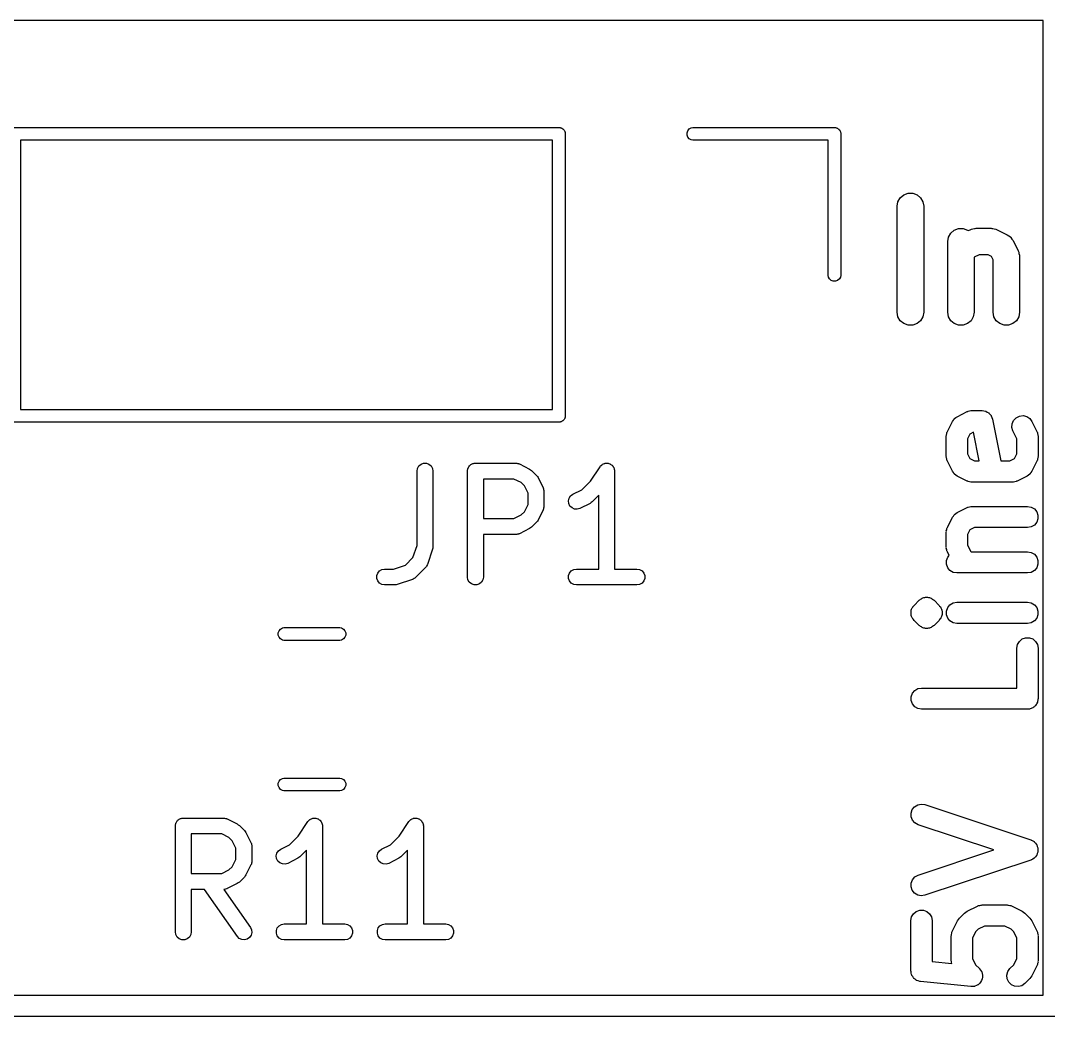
# Model space of a CAD drawing. Extents: x 100.8 to 195, y -113.5 to -35.1.
# Drawn here: x 119.45 to 129.15, y -72.7 to -63.3 of the extents above; entities that cross this region are included whole.
import ezdxf

# ---------------------------------------------------------------- set-up
doc = ezdxf.new("R2010")
doc.units = 0
doc.header["$MEASUREMENT"] = 0
doc.layers.add('BLACK', color=7, linetype='CONTINUOUS')

msp = doc.modelspace()

# ---------------------------------------------------------------- linework, layer by layer
at = {"layer": 'BLACK', "linetype": 'CONTINUOUS'}
for p, q in [((129.1, -63.3), (114.8, -63.3)), ((129.1, -72.5), (129.1, -63.3)), ((119.385, -64.31), (124.535, -64.31)), ((124.535, -64.31), (124.541, -64.31)), ((124.535, -64.31), (124.535, -64.31)), ((124.541, -64.31), (124.546, -64.3118)), ((125.779, -64.3127), (125.795, -64.31)), ((125.795, -64.31), (127.135, -64.31)), ((127.135, -64.31), (127.141, -64.31)), ((127.135, -64.31), (127.135, -64.31)), ((127.141, -64.31), (127.146, -64.3118)), ((124.546, -64.3118), (124.551, -64.3127)), ((124.551, -64.3127), (124.555, -64.3154)), ((124.555, -64.3154), (124.56, -64.3172)), ((124.56, -64.3172), (124.565, -64.3207)), ((124.565, -64.3207), (124.569, -64.3233)), ((124.569, -64.3233), (124.573, -64.3274)), ((124.573, -64.3274), (124.577, -64.3308)), ((124.577, -64.3308), (124.579, -64.3355)), ((124.579, -64.3355), (124.583, -64.3395)), ((124.583, -64.3395), (124.585, -64.3445)), ((124.585, -64.3445), (124.587, -64.3492)), ((124.587, -64.3492), (124.588, -64.3544)), ((124.588, -64.3544), (124.59, -64.3594)), ((124.59, -64.3594), (124.59, -64.3647)), ((124.59, -64.3647), (124.59, -64.3648)), ((124.59, -64.3648), (124.59, -67.0352)), ((125.74, -64.3594), (125.747, -64.3395)), ((125.74, -64.3806), (125.74, -64.3594)), ((125.747, -64.4005), (125.74, -64.3806)), ((125.747, -64.3395), (125.761, -64.3233)), ((125.761, -64.4167), (125.747, -64.4005)), ((125.761, -64.3233), (125.779, -64.3127)), ((127.146, -64.3118), (127.151, -64.3127)), ((127.151, -64.3127), (127.155, -64.3154)), ((127.155, -64.3154), (127.16, -64.3172)), ((127.16, -64.3172), (127.165, -64.3207)), ((127.165, -64.3207), (127.169, -64.3233)), ((127.169, -64.3233), (127.173, -64.3274)), ((127.173, -64.3274), (127.177, -64.3308)), ((127.177, -64.3308), (127.179, -64.3355)), ((127.179, -64.3355), (127.183, -64.3395)), ((127.183, -64.3395), (127.185, -64.3445)), ((127.185, -64.3445), (127.187, -64.3492)), ((127.187, -64.3492), (127.188, -64.3544)), ((127.188, -64.3544), (127.19, -64.3594)), ((127.19, -64.3594), (127.19, -64.3647)), ((127.19, -64.3647), (127.19, -64.3648)), ((127.19, -64.3648), (127.19, -65.7052)), ((119.45, -64.43), (119.45, -66.97)), ((124.47, -64.43), (119.45, -64.43)), ((124.47, -66.97), (124.47, -64.43)), ((125.779, -64.4273), (125.761, -64.4167)), ((125.795, -64.43), (125.779, -64.4273)), ((127.07, -64.43), (125.795, -64.43)), ((127.07, -65.7052), (127.07, -64.43)), ((127.73, -65.0096), (127.752, -64.972)), ((127.752, -64.972), (127.785, -64.9441)), ((127.785, -64.9441), (127.826, -64.9293)), ((127.826, -64.9293), (127.869, -64.9293)), ((127.869, -64.9293), (127.91, -64.9441)), ((127.91, -64.9441), (127.943, -64.972)), ((127.943, -64.972), (127.965, -65.0096)), ((127.723, -65.0524), (127.73, -65.0096)), ((127.723, -66.0524), (127.723, -65.0524)), ((127.965, -65.0096), (127.973, -65.0524)), ((127.973, -65.0524), (127.973, -66.0524)), ((128.228, -65.3054), (128.261, -65.2775)), ((128.261, -65.2775), (128.302, -65.2626)), ((128.302, -65.2626), (128.346, -65.2626)), ((128.346, -65.2626), (128.386, -65.2775)), ((128.386, -65.2775), (128.393, -65.2829)), ((128.393, -65.2829), (128.411, -65.2739)), ((128.411, -65.2739), (128.418, -65.2719)), ((128.418, -65.2719), (128.424, -65.2683)), ((128.424, -65.2683), (128.438, -65.2657)), ((128.438, -65.2657), (128.452, -65.2615)), ((128.452, -65.2615), (128.46, -65.262)), ((128.46, -65.262), (128.467, -65.2607)), ((128.467, -65.2607), (128.61, -65.2607)), ((128.61, -65.2607), (128.617, -65.262)), ((128.617, -65.262), (128.624, -65.2615)), ((128.624, -65.2615), (128.638, -65.2657)), ((128.638, -65.2657), (128.652, -65.2683)), ((128.652, -65.2683), (128.659, -65.2719)), ((128.659, -65.2719), (128.665, -65.2739)), ((128.665, -65.2739), (128.761, -65.3215)), ((128.199, -65.3857), (128.206, -65.343)), ((128.206, -65.343), (128.228, -65.3054)), ((128.761, -65.3215), (128.775, -65.3325)), ((128.775, -65.3325), (128.791, -65.3426)), ((128.791, -65.3426), (128.793, -65.3453)), ((128.793, -65.3453), (128.796, -65.3474)), ((128.796, -65.3474), (128.806, -65.3627)), ((128.806, -65.3627), (128.817, -65.3774)), ((128.817, -65.3774), (128.864, -65.4727)), ((128.199, -66.0524), (128.199, -65.3857)), ((128.864, -65.4727), (128.866, -65.4796)), ((128.496, -65.5107), (128.449, -65.5344)), ((128.449, -65.5344), (128.449, -66.0524)), ((128.58, -65.5107), (128.496, -65.5107)), ((128.612, -65.5265), (128.58, -65.5107)), ((128.627, -65.5581), (128.612, -65.5265)), ((128.627, -66.0524), (128.627, -65.5581)), ((128.866, -65.4796), (128.87, -65.4858)), ((128.87, -65.4858), (128.872, -65.5002)), ((128.872, -65.5002), (128.877, -65.5143)), ((128.877, -65.5143), (128.876, -65.5215)), ((128.876, -65.5215), (128.877, -65.5286)), ((128.877, -65.5286), (128.877, -66.0524)), ((127.073, -65.7208), (127.07, -65.7052)), ((127.083, -65.7392), (127.073, -65.7208)), ((127.1, -65.7528), (127.083, -65.7392)), ((127.119, -65.76), (127.1, -65.7528)), ((127.141, -65.76), (127.119, -65.76)), ((127.16, -65.7528), (127.141, -65.76)), ((127.177, -65.7392), (127.16, -65.7528)), ((127.187, -65.7208), (127.177, -65.7392)), ((127.19, -65.7052), (127.187, -65.7208)), ((127.73, -66.0951), (127.723, -66.0524)), ((127.973, -66.0524), (127.965, -66.0951)), ((128.206, -66.0951), (128.199, -66.0524)), ((128.449, -66.0524), (128.441, -66.0951)), ((128.635, -66.0951), (128.627, -66.0524)), ((128.877, -66.0524), (128.87, -66.0951)), ((127.752, -66.1327), (127.73, -66.0951)), ((127.785, -66.1606), (127.752, -66.1327)), ((127.943, -66.1327), (127.91, -66.1606)), ((127.965, -66.0951), (127.943, -66.1327)), ((128.228, -66.1327), (128.206, -66.0951)), ((128.261, -66.1606), (128.228, -66.1327)), ((128.42, -66.1327), (128.386, -66.1606)), ((128.441, -66.0951), (128.42, -66.1327)), ((128.657, -66.1327), (128.635, -66.0951)), ((128.69, -66.1606), (128.657, -66.1327)), ((128.848, -66.1327), (128.815, -66.1606)), ((128.87, -66.0951), (128.848, -66.1327)), ((127.826, -66.1755), (127.785, -66.1606)), ((127.869, -66.1755), (127.826, -66.1755)), ((127.91, -66.1606), (127.869, -66.1755)), ((128.302, -66.1755), (128.261, -66.1606)), ((128.346, -66.1755), (128.302, -66.1755)), ((128.386, -66.1606), (128.346, -66.1755)), ((128.731, -66.1755), (128.69, -66.1606)), ((128.774, -66.1755), (128.731, -66.1755)), ((128.815, -66.1606), (128.774, -66.1755)), ((119.45, -66.97), (124.47, -66.97)), ((128.289, -67.0391), (128.384, -66.9915)), ((128.384, -66.9915), (128.389, -66.9899)), ((128.389, -66.9899), (128.394, -66.987)), ((128.394, -66.987), (128.406, -66.9849)), ((128.406, -66.9849), (128.417, -66.9816)), ((128.417, -66.9816), (128.423, -66.982)), ((128.423, -66.982), (128.429, -66.981)), ((128.429, -66.981), (128.524, -66.981)), ((128.524, -66.981), (128.54, -66.9838)), ((128.54, -66.9838), (128.556, -66.9862)), ((128.556, -66.9862), (128.557, -66.9868)), ((128.557, -66.9868), (128.558, -66.987)), ((128.558, -66.987), (128.572, -66.9951)), ((128.572, -66.9951), (128.586, -67.0029)), ((128.586, -67.0029), (128.587, -67.0038)), ((128.587, -67.0038), (128.588, -67.0043)), ((128.588, -67.0043), (128.599, -67.0168)), ((128.599, -67.0168), (128.609, -67.029)), ((124.535, -67.09), (119.385, -67.09)), ((124.541, -67.09), (124.535, -67.09)), ((124.535, -67.09), (124.535, -67.09)), ((124.546, -67.0882), (124.541, -67.09)), ((124.551, -67.0873), (124.546, -67.0882)), ((124.555, -67.0846), (124.551, -67.0873)), ((124.56, -67.0828), (124.555, -67.0846)), ((124.565, -67.0793), (124.56, -67.0828)), ((124.569, -67.0767), (124.565, -67.0793)), ((124.573, -67.0726), (124.569, -67.0767)), ((124.577, -67.0692), (124.573, -67.0726)), ((124.579, -67.0645), (124.577, -67.0692)), ((124.583, -67.0605), (124.579, -67.0645)), ((124.585, -67.0555), (124.583, -67.0605)), ((124.587, -67.0508), (124.585, -67.0555)), ((124.588, -67.0456), (124.587, -67.0508)), ((124.59, -67.0406), (124.588, -67.0456)), ((124.59, -67.0352), (124.59, -67.0353)), ((124.59, -67.0353), (124.59, -67.0406)), ((128.196, -67.1791), (128.244, -67.0838)), ((128.244, -67.0838), (128.253, -67.0721)), ((128.253, -67.0721), (128.261, -67.0598)), ((128.261, -67.0598), (128.263, -67.0582)), ((128.263, -67.0582), (128.265, -67.056)), ((128.265, -67.056), (128.277, -67.0479)), ((128.277, -67.0479), (128.289, -67.0391)), ((128.609, -67.029), (128.61, -67.0301)), ((128.61, -67.0301), (128.61, -67.031)), ((128.61, -67.031), (128.616, -67.0462)), ((128.616, -67.0462), (128.622, -67.0613)), ((128.622, -67.0613), (128.701, -67.4571)), ((128.805, -67.14), (128.807, -67.1053)), ((128.807, -67.1053), (128.821, -67.0735)), ((128.821, -67.0735), (128.845, -67.0483)), ((128.845, -67.0483), (128.876, -67.0327)), ((128.876, -67.0327), (128.911, -67.0288)), ((128.911, -67.0288), (128.945, -67.0368)), ((128.945, -67.0368), (128.974, -67.056)), ((128.974, -67.056), (128.994, -67.0838)), ((128.994, -67.0838), (129.042, -67.1791)), ((128.186, -67.2124), (128.19, -67.2011)), ((128.187, -67.2181), (128.186, -67.2124)), ((128.186, -67.2238), (128.187, -67.2181)), ((128.19, -67.2011), (128.192, -67.1896)), ((128.192, -67.1896), (128.195, -67.1846)), ((128.195, -67.1846), (128.196, -67.1791)), ((128.408, -67.2031), (128.386, -67.2474)), ((128.443, -67.1857), (128.408, -67.2031)), ((128.497, -67.4571), (128.443, -67.1857)), ((128.815, -67.1733), (128.805, -67.14)), ((128.852, -67.2474), (128.815, -67.1733)), ((129.042, -67.1791), (129.043, -67.1846)), ((129.043, -67.1846), (129.046, -67.1896)), ((129.046, -67.1896), (129.048, -67.2011)), ((129.048, -67.2011), (129.052, -67.2124)), ((129.052, -67.2124), (129.051, -67.2181)), ((129.051, -67.2181), (129.052, -67.2238)), ((128.186, -67.4143), (128.186, -67.2238)), ((128.386, -67.2474), (128.386, -67.3907)), ((128.852, -67.3907), (128.852, -67.2474)), ((129.052, -67.2238), (129.052, -67.4143)), ((128.187, -67.42), (128.186, -67.4143)), ((128.386, -67.3907), (128.408, -67.435)), ((128.83, -67.435), (128.852, -67.3907)), ((129.052, -67.4143), (129.051, -67.42)), ((123.196, -67.5267), (123.209, -67.5042)), ((123.209, -67.5042), (123.229, -67.4874)), ((123.229, -67.4874), (123.254, -67.4785)), ((123.254, -67.4785), (123.28, -67.4785)), ((123.28, -67.4785), (123.304, -67.4874)), ((123.304, -67.4874), (123.324, -67.5042)), ((123.324, -67.5042), (123.337, -67.5267)), ((123.678, -67.5149), (123.682, -67.5099)), ((123.682, -67.5099), (123.685, -67.5042)), ((123.685, -67.5042), (123.69, -67.5)), ((123.69, -67.5), (123.695, -67.4949)), ((123.695, -67.4949), (123.7, -67.4916)), ((123.7, -67.4916), (123.705, -67.4874)), ((123.705, -67.4874), (123.712, -67.4852)), ((123.712, -67.4852), (123.717, -67.4819)), ((123.717, -67.4819), (123.724, -67.4808)), ((123.724, -67.4808), (123.73, -67.4785)), ((123.73, -67.4785), (123.736, -67.4785)), ((123.736, -67.4785), (123.743, -67.4774)), ((123.743, -67.4774), (124.124, -67.4774)), ((124.124, -67.4774), (124.128, -67.4781)), ((124.128, -67.4781), (124.132, -67.4779)), ((124.132, -67.4779), (124.141, -67.4804)), ((124.141, -67.4804), (124.149, -67.4819)), ((124.149, -67.4819), (124.153, -67.4841)), ((124.153, -67.4841), (124.157, -67.4853)), ((124.157, -67.4853), (124.253, -67.5329)), ((124.827, -67.6475), (124.919, -67.5108)), ((124.919, -67.5108), (124.921, -67.5078)), ((124.921, -67.5078), (124.923, -67.5042)), ((124.923, -67.5042), (124.93, -67.4984)), ((124.93, -67.4984), (124.937, -67.4919)), ((124.937, -67.4919), (124.94, -67.4901)), ((124.94, -67.4901), (124.943, -67.4874)), ((124.943, -67.4874), (124.952, -67.4844)), ((124.952, -67.4844), (124.96, -67.4804)), ((124.96, -67.4804), (124.964, -67.4799)), ((124.964, -67.4799), (124.968, -67.4785)), ((124.968, -67.4785), (124.977, -67.4785)), ((124.977, -67.4785), (124.986, -67.4775)), ((124.986, -67.4775), (124.99, -67.4785)), ((124.99, -67.4785), (124.994, -67.4785)), ((124.994, -67.4785), (125.002, -67.4816)), ((125.002, -67.4816), (125.011, -67.4837)), ((125.011, -67.4837), (125.015, -67.486)), ((125.015, -67.486), (125.018, -67.4874)), ((125.018, -67.4874), (125.025, -67.4932)), ((125.025, -67.4932), (125.033, -67.4981)), ((125.033, -67.4981), (125.035, -67.5015)), ((125.035, -67.5015), (125.038, -67.5042)), ((125.038, -67.5042), (125.043, -67.5119)), ((125.043, -67.5119), (125.048, -67.5191)), ((128.186, -67.4257), (128.187, -67.42)), ((128.19, -67.4369), (128.186, -67.4257)), ((128.192, -67.4485), (128.19, -67.4369)), ((128.195, -67.4535), (128.192, -67.4485)), ((128.196, -67.459), (128.195, -67.4535)), ((128.244, -67.5542), (128.196, -67.459)), ((128.408, -67.435), (128.452, -67.4571)), ((128.452, -67.4571), (128.497, -67.4571)), ((128.701, -67.4571), (128.786, -67.4571)), ((128.786, -67.4571), (128.83, -67.435)), ((129.042, -67.459), (128.994, -67.5542)), ((129.043, -67.4535), (129.042, -67.459)), ((129.046, -67.4485), (129.043, -67.4535)), ((129.048, -67.4369), (129.046, -67.4485)), ((129.052, -67.4257), (129.048, -67.4369)), ((129.051, -67.42), (129.052, -67.4257)), ((123.192, -67.5524), (123.196, -67.5267)), ((123.192, -68.2545), (123.192, -67.5524)), ((123.337, -67.5267), (123.342, -67.5524)), ((123.342, -67.5524), (123.342, -68.2667)), ((123.668, -67.5524), (123.669, -67.5459)), ((123.668, -68.5524), (123.668, -67.5524)), ((123.669, -67.5394), (123.671, -67.5332)), ((123.669, -67.5459), (123.669, -67.5394)), ((123.671, -67.5332), (123.672, -67.5267)), ((123.672, -67.5267), (123.676, -67.521)), ((123.676, -67.521), (123.678, -67.5149)), ((124.253, -67.5329), (124.262, -67.5401)), ((124.262, -67.5401), (124.272, -67.547)), ((124.272, -67.547), (124.32, -67.5946)), ((124.32, -67.5946), (124.327, -67.6044)), ((124.327, -67.6044), (124.334, -67.6141)), ((125.048, -67.5191), (125.049, -67.5231)), ((125.049, -67.5231), (125.051, -67.5267)), ((125.051, -67.5267), (125.053, -67.5355)), ((125.053, -67.5355), (125.055, -67.5441)), ((125.055, -67.5441), (125.055, -67.5483)), ((125.055, -67.5483), (125.056, -67.5524)), ((125.056, -67.5524), (125.056, -68.4774)), ((128.253, -67.566), (128.244, -67.5542)), ((128.261, -67.5783), (128.253, -67.566)), ((128.263, -67.5799), (128.261, -67.5783)), ((128.265, -67.5821), (128.263, -67.5799)), ((128.277, -67.5902), (128.265, -67.5821)), ((128.289, -67.599), (128.277, -67.5902)), ((128.384, -67.6466), (128.289, -67.599)), ((128.949, -67.599), (128.854, -67.6466)), ((128.961, -67.5902), (128.949, -67.599)), ((128.974, -67.5821), (128.961, -67.5902)), ((128.975, -67.5799), (128.974, -67.5821)), ((128.977, -67.5783), (128.975, -67.5799)), ((128.985, -67.566), (128.977, -67.5783)), ((128.994, -67.5542), (128.985, -67.566)), ((123.818, -67.6274), (123.818, -68.0012)), ((124.106, -67.6274), (123.818, -67.6274)), ((124.175, -67.6616), (124.106, -67.6274)), ((124.205, -67.692), (124.175, -67.6616)), ((124.239, -67.7606), (124.205, -67.692)), ((124.334, -67.6141), (124.381, -67.7093)), ((124.746, -67.7288), (124.827, -67.6475)), ((128.389, -67.6482), (128.384, -67.6466)), ((128.394, -67.6511), (128.389, -67.6482)), ((128.406, -67.6531), (128.394, -67.6511)), ((128.417, -67.6565), (128.406, -67.6531)), ((128.423, -67.6561), (128.417, -67.6565)), ((128.429, -67.6571), (128.423, -67.6561)), ((128.81, -67.6571), (128.429, -67.6571)), ((128.815, -67.6561), (128.81, -67.6571)), ((128.821, -67.6565), (128.815, -67.6561)), ((128.832, -67.6531), (128.821, -67.6565)), ((128.844, -67.6511), (128.832, -67.6531)), ((128.849, -67.6482), (128.844, -67.6511)), ((128.854, -67.6466), (128.849, -67.6482)), ((124.239, -67.868), (124.239, -67.7606)), ((124.381, -67.7093), (124.383, -67.7135)), ((124.383, -67.7135), (124.385, -67.7172)), ((124.385, -67.7172), (124.386, -67.7259)), ((124.386, -67.7259), (124.389, -67.7343)), ((124.389, -67.7343), (124.389, -67.7386)), ((124.389, -67.7386), (124.389, -67.7429)), ((124.389, -67.7429), (124.389, -67.8857)), ((124.626, -67.8083), (124.641, -67.7865)), ((124.641, -67.7865), (124.662, -67.771)), ((124.662, -67.771), (124.746, -67.7288)), ((124.906, -67.7811), (124.844, -67.8435)), ((124.906, -68.4774), (124.906, -67.7811)), ((124.205, -67.9365), (124.239, -67.868)), ((124.389, -67.8943), (124.386, -67.9027)), ((124.389, -67.8857), (124.389, -67.89)), ((124.389, -67.89), (124.389, -67.8943)), ((124.62, -67.8336), (124.626, -67.8083)), ((124.623, -67.8595), (124.62, -67.8336)), ((124.635, -67.8828), (124.623, -67.8595)), ((124.654, -67.9007), (124.635, -67.8828)), ((124.824, -67.8576), (124.729, -67.9052)), ((124.834, -67.8504), (124.824, -67.8576)), ((124.844, -67.8435), (124.834, -67.8504)), ((128.289, -67.9439), (128.384, -67.8963)), ((128.384, -67.8963), (128.389, -67.8946)), ((128.389, -67.8946), (128.394, -67.8917)), ((128.394, -67.8917), (128.406, -67.8897)), ((128.406, -67.8897), (128.417, -67.8864)), ((128.417, -67.8864), (128.423, -67.8867)), ((128.423, -67.8867), (128.429, -67.8857)), ((128.429, -67.8857), (128.952, -67.8857)), ((128.952, -67.8857), (128.987, -67.8917)), ((128.987, -67.8917), (129.017, -67.9091)), ((124.106, -68.0012), (124.175, -67.9669)), ((124.175, -67.9669), (124.205, -67.9365)), ((124.381, -67.9193), (124.334, -68.0145)), ((124.383, -67.9151), (124.381, -67.9193)), ((124.385, -67.9114), (124.383, -67.9151)), ((124.386, -67.9027), (124.385, -67.9114)), ((124.678, -67.911), (124.654, -67.9007)), ((124.704, -67.9126), (124.678, -67.911)), ((124.729, -67.9052), (124.704, -67.9126)), ((128.196, -68.0838), (128.244, -67.9886)), ((128.244, -67.9886), (128.253, -67.9768)), ((128.253, -67.9768), (128.261, -67.9646)), ((128.261, -67.9646), (128.263, -67.9629)), ((128.263, -67.9629), (128.265, -67.9607)), ((128.265, -67.9607), (128.277, -67.9526)), ((128.277, -67.9526), (128.289, -67.9439)), ((129.017, -67.9091), (129.039, -67.9357)), ((129.039, -67.9357), (129.051, -67.9683)), ((129.051, -67.9683), (129.051, -68.0031)), ((123.818, -68.0012), (124.106, -68.0012)), ((124.262, -68.0885), (124.253, -68.0957)), ((124.272, -68.0816), (124.262, -68.0885)), ((124.32, -68.034), (124.272, -68.0816)), ((124.327, -68.0242), (124.32, -68.034)), ((124.334, -68.0145), (124.327, -68.0242)), ((128.192, -68.0944), (128.195, -68.0894)), ((128.195, -68.0894), (128.196, -68.0838)), ((128.452, -68.0857), (128.408, -68.1079)), ((128.952, -68.0857), (128.452, -68.0857)), ((128.987, -68.0797), (128.952, -68.0857)), ((129.017, -68.0623), (128.987, -68.0797)), ((129.039, -68.0357), (129.017, -68.0623)), ((129.051, -68.0031), (129.039, -68.0357)), ((124.124, -68.1512), (123.818, -68.1512)), ((123.818, -68.1512), (123.818, -68.5524)), ((124.128, -68.1504), (124.124, -68.1512)), ((124.132, -68.1507), (124.128, -68.1504)), ((124.141, -68.1482), (124.132, -68.1507)), ((124.149, -68.1467), (124.141, -68.1482)), ((124.153, -68.1445), (124.149, -68.1467)), ((124.157, -68.1433), (124.153, -68.1445)), ((124.253, -68.0957), (124.157, -68.1433)), ((128.186, -68.1171), (128.19, -68.1059)), ((128.187, -68.1229), (128.186, -68.1171)), ((128.186, -68.1286), (128.187, -68.1229)), ((128.186, -68.2714), (128.186, -68.1286)), ((128.19, -68.1059), (128.192, -68.0944)), ((128.408, -68.1079), (128.386, -68.1522)), ((128.386, -68.1522), (128.386, -68.2478)), ((123.153, -68.369), (123.192, -68.2545)), ((123.34, -68.2785), (123.338, -68.2904)), ((123.342, -68.2667), (123.34, -68.2785)), ((128.187, -68.2771), (128.186, -68.2714)), ((128.186, -68.2829), (128.187, -68.2771)), ((128.19, -68.2941), (128.186, -68.2829)), ((128.386, -68.2478), (128.416, -68.3074)), ((123.083, -68.4392), (123.153, -68.369)), ((123.338, -68.2904), (123.29, -68.4332)), ((128.187, -68.3969), (128.199, -68.3643)), ((128.192, -68.3056), (128.19, -68.2941)), ((128.195, -68.3106), (128.192, -68.3056)), ((128.196, -68.3161), (128.195, -68.3106)), ((128.212, -68.3484), (128.196, -68.3161)), ((128.199, -68.3643), (128.212, -68.3484)), ((128.416, -68.3074), (128.422, -68.3143)), ((128.422, -68.3143), (128.952, -68.3143)), ((128.952, -68.3143), (128.987, -68.3203)), ((128.987, -68.3203), (129.017, -68.3377)), ((129.017, -68.3377), (129.039, -68.3643)), ((129.039, -68.3643), (129.051, -68.3969)), ((122.838, -68.4949), (122.86, -68.4819)), ((122.86, -68.4819), (122.886, -68.4774)), ((122.886, -68.4774), (122.969, -68.4774)), ((122.969, -68.4774), (123.083, -68.4392)), ((123.272, -68.4626), (123.177, -68.5578)), ((123.275, -68.459), (123.272, -68.4626)), ((123.278, -68.4561), (123.275, -68.459)), ((123.282, -68.4484), (123.278, -68.4561)), ((123.287, -68.4412), (123.282, -68.4484)), ((123.288, -68.437), (123.287, -68.4412)), ((123.29, -68.4332), (123.288, -68.437)), ((124.647, -68.4949), (124.67, -68.4819)), ((124.67, -68.4819), (124.695, -68.4774)), ((124.695, -68.4774), (124.906, -68.4774)), ((125.056, -68.4774), (125.267, -68.4774)), ((125.267, -68.4774), (125.292, -68.4819)), ((125.292, -68.4819), (125.315, -68.4949)), ((128.187, -68.4316), (128.187, -68.3969)), ((128.199, -68.4643), (128.187, -68.4316)), ((128.221, -68.4909), (128.199, -68.4643)), ((129.039, -68.4643), (129.017, -68.4909)), ((129.051, -68.4316), (129.039, -68.4643)), ((129.051, -68.3969), (129.051, -68.4316)), ((122.812, -68.5394), (122.821, -68.5149)), ((122.812, -68.5654), (122.812, -68.5394)), ((122.821, -68.5899), (122.812, -68.5654)), ((122.821, -68.5149), (122.838, -68.4949)), ((123.148, -68.5759), (123.005, -68.6235)), ((123.151, -68.5739), (123.148, -68.5759)), ((123.156, -68.5727), (123.151, -68.5739)), ((123.163, -68.5677), (123.156, -68.5727)), ((123.17, -68.5635), (123.163, -68.5677)), ((123.173, -68.5603), (123.17, -68.5635)), ((123.177, -68.5578), (123.173, -68.5603)), ((123.672, -68.578), (123.668, -68.5524)), ((123.685, -68.6006), (123.672, -68.578)), ((123.813, -68.578), (123.8, -68.6006)), ((123.818, -68.5524), (123.813, -68.578)), ((124.621, -68.5394), (124.63, -68.5149)), ((124.621, -68.5654), (124.621, -68.5394)), ((124.63, -68.5899), (124.621, -68.5654)), ((124.63, -68.5149), (124.647, -68.4949)), ((125.315, -68.4949), (125.332, -68.5149)), ((125.332, -68.5149), (125.341, -68.5394)), ((125.341, -68.5654), (125.332, -68.5899)), ((125.341, -68.5394), (125.341, -68.5654)), ((128.252, -68.5083), (128.221, -68.4909)), ((128.286, -68.5143), (128.252, -68.5083)), ((128.952, -68.5143), (128.286, -68.5143)), ((128.987, -68.5083), (128.952, -68.5143)), ((129.017, -68.4909), (128.987, -68.5083)), ((122.838, -68.6098), (122.821, -68.5899)), ((122.86, -68.6229), (122.838, -68.6098)), ((122.886, -68.6274), (122.86, -68.6229)), ((122.981, -68.6274), (122.886, -68.6274)), ((122.993, -68.6253), (122.981, -68.6274)), ((123.005, -68.6235), (122.993, -68.6253)), ((123.705, -68.6173), (123.685, -68.6006)), ((123.73, -68.6262), (123.705, -68.6173)), ((123.756, -68.6262), (123.73, -68.6262)), ((123.78, -68.6173), (123.756, -68.6262)), ((123.8, -68.6006), (123.78, -68.6173)), ((124.647, -68.6098), (124.63, -68.5899)), ((124.67, -68.6229), (124.647, -68.6098)), ((124.695, -68.6274), (124.67, -68.6229)), ((125.267, -68.6274), (124.695, -68.6274)), ((125.292, -68.6229), (125.267, -68.6274)), ((125.315, -68.6098), (125.292, -68.6229)), ((125.332, -68.5899), (125.315, -68.6098)), ((127.882, -68.8198), (127.929, -68.7721)), ((127.929, -68.7721), (127.936, -68.7671)), ((127.936, -68.7671), (127.943, -68.7609)), ((127.943, -68.7609), (127.951, -68.7572)), ((127.951, -68.7572), (127.958, -68.7522)), ((127.958, -68.7522), (127.966, -68.75)), ((127.966, -68.75), (127.974, -68.7463)), ((127.974, -68.7463), (127.983, -68.7455)), ((127.983, -68.7455), (127.991, -68.7432)), ((127.991, -68.7432), (128, -68.744)), ((128, -68.744), (128.009, -68.7432)), ((128.009, -68.7432), (128.017, -68.7455)), ((128.017, -68.7455), (128.026, -68.7463)), ((128.026, -68.7463), (128.034, -68.75)), ((128.034, -68.75), (128.042, -68.7522)), ((128.042, -68.7522), (128.049, -68.7572)), ((128.049, -68.7572), (128.057, -68.7609)), ((128.057, -68.7609), (128.064, -68.7671)), ((128.064, -68.7671), (128.071, -68.7721)), ((128.071, -68.7721), (128.118, -68.8198)), ((127.854, -68.8731), (127.855, -68.869)), ((127.855, -68.869), (127.856, -68.8646)), ((127.856, -68.8646), (127.859, -68.8567)), ((127.859, -68.8567), (127.862, -68.8482)), ((127.862, -68.8482), (127.864, -68.8446)), ((127.864, -68.8446), (127.866, -68.8405)), ((127.866, -68.8405), (127.869, -68.8371)), ((127.869, -68.8371), (127.87, -68.8331)), ((127.87, -68.8331), (127.877, -68.8269)), ((127.877, -68.8269), (127.882, -68.8198)), ((128.118, -68.8198), (128.123, -68.8269)), ((128.123, -68.8269), (128.13, -68.8331)), ((128.13, -68.8331), (128.131, -68.8371)), ((128.131, -68.8371), (128.134, -68.8405)), ((128.134, -68.8405), (128.136, -68.8446)), ((128.136, -68.8446), (128.138, -68.8482)), ((128.138, -68.8482), (128.141, -68.8567)), ((128.141, -68.8567), (128.144, -68.8646)), ((128.144, -68.8646), (128.145, -68.869)), ((128.145, -68.869), (128.146, -68.8731)), ((128.187, -68.8731), (128.199, -68.8405)), ((128.199, -68.8405), (128.221, -68.8139)), ((128.221, -68.8139), (128.252, -68.7965)), ((128.252, -68.7965), (128.286, -68.7905)), ((128.286, -68.7905), (128.952, -68.7905)), ((128.952, -68.7905), (128.987, -68.7965)), ((128.987, -68.7965), (129.017, -68.8139)), ((129.017, -68.8139), (129.039, -68.8405)), ((129.039, -68.8405), (129.051, -68.8731)), ((127.853, -68.8818), (127.854, -68.8775)), ((127.854, -68.8905), (127.853, -68.8818)), ((127.853, -68.8992), (127.854, -68.8905)), ((127.854, -68.9034), (127.853, -68.8992)), ((127.854, -68.8775), (127.854, -68.8731)), ((127.854, -68.9078), (127.854, -68.9034)), ((127.855, -68.912), (127.854, -68.9078)), ((127.856, -68.9164), (127.855, -68.912)), ((127.859, -68.9243), (127.856, -68.9164)), ((127.862, -68.9327), (127.859, -68.9243)), ((127.864, -68.9363), (127.862, -68.9327)), ((127.866, -68.9405), (127.864, -68.9363)), ((127.869, -68.9438), (127.866, -68.9405)), ((127.87, -68.9478), (127.869, -68.9438)), ((127.877, -68.954), (127.87, -68.9478)), ((127.882, -68.9612), (127.877, -68.954)), ((127.929, -69.0088), (127.882, -68.9612)), ((128.118, -68.9612), (128.071, -69.0088)), ((128.123, -68.954), (128.118, -68.9612)), ((128.13, -68.9478), (128.123, -68.954)), ((128.131, -68.9438), (128.13, -68.9478)), ((128.134, -68.9405), (128.131, -68.9438)), ((128.136, -68.9363), (128.134, -68.9405)), ((128.138, -68.9327), (128.136, -68.9363)), ((128.141, -68.9243), (128.138, -68.9327)), ((128.144, -68.9164), (128.141, -68.9243)), ((128.145, -68.912), (128.144, -68.9164)), ((128.146, -68.9078), (128.145, -68.912)), ((128.146, -68.8731), (128.146, -68.8775)), ((128.146, -68.8775), (128.147, -68.8818)), ((128.147, -68.8818), (128.146, -68.8905)), ((128.146, -68.8905), (128.147, -68.8992)), ((128.147, -68.8992), (128.146, -68.9034)), ((128.146, -68.9034), (128.146, -68.9078)), ((128.187, -68.9078), (128.187, -68.8731)), ((128.199, -68.9405), (128.187, -68.9078)), ((128.221, -68.9671), (128.199, -68.9405)), ((129.039, -68.9405), (129.017, -68.9671)), ((129.051, -68.9078), (129.039, -68.9405)), ((129.051, -68.8731), (129.051, -68.9078)), ((121.881, -69.0794), (121.889, -69.0595)), ((121.889, -69.0595), (121.902, -69.0433)), ((121.902, -69.0433), (121.921, -69.0327)), ((121.921, -69.0327), (121.936, -69.03)), ((121.936, -69.03), (122.464, -69.03)), ((122.464, -69.03), (122.479, -69.0327)), ((122.479, -69.0327), (122.498, -69.0433)), ((122.498, -69.0433), (122.511, -69.0595)), ((122.511, -69.0595), (122.519, -69.0794)), ((127.936, -69.0138), (127.929, -69.0088)), ((127.943, -69.02), (127.936, -69.0138)), ((127.951, -69.0237), (127.943, -69.02)), ((127.958, -69.0287), (127.951, -69.0237)), ((127.966, -69.031), (127.958, -69.0287)), ((127.974, -69.0347), (127.966, -69.031)), ((127.983, -69.0355), (127.974, -69.0347)), ((127.991, -69.0377), (127.983, -69.0355)), ((128, -69.037), (127.991, -69.0377)), ((128.009, -69.0377), (128, -69.037)), ((128.017, -69.0355), (128.009, -69.0377)), ((128.026, -69.0347), (128.017, -69.0355)), ((128.034, -69.031), (128.026, -69.0347)), ((128.042, -69.0287), (128.034, -69.031)), ((128.049, -69.0237), (128.042, -69.0287)), ((128.057, -69.02), (128.049, -69.0237)), ((128.064, -69.0138), (128.057, -69.02)), ((128.071, -69.0088), (128.064, -69.0138)), ((128.252, -68.9844), (128.221, -68.9671)), ((128.286, -68.9905), (128.252, -68.9844)), ((128.952, -68.9905), (128.286, -68.9905)), ((128.987, -68.9844), (128.952, -68.9905)), ((129.017, -68.9671), (128.987, -68.9844)), ((121.881, -69.1006), (121.881, -69.0794)), ((121.889, -69.1205), (121.881, -69.1006)), ((121.902, -69.1367), (121.889, -69.1205)), ((121.921, -69.1473), (121.902, -69.1367)), ((121.936, -69.15), (121.921, -69.1473)), ((122.464, -69.15), (121.936, -69.15)), ((122.479, -69.1473), (122.464, -69.15)), ((122.498, -69.1367), (122.479, -69.1473)), ((122.511, -69.1205), (122.498, -69.1367)), ((122.519, -69.1006), (122.511, -69.1205)), ((122.519, -69.0794), (122.519, -69.1006)), ((128.858, -69.1896), (128.876, -69.1595)), ((128.876, -69.1595), (128.902, -69.1372)), ((128.902, -69.1372), (128.935, -69.1253)), ((128.935, -69.1253), (128.97, -69.1253)), ((128.97, -69.1253), (129.002, -69.1372)), ((129.002, -69.1372), (129.029, -69.1595)), ((129.029, -69.1595), (129.046, -69.1896)), ((128.852, -69.2238), (128.858, -69.1896)), ((128.852, -69.6), (128.852, -69.2238)), ((129.046, -69.1896), (129.052, -69.2238)), ((129.052, -69.2238), (129.052, -69.7)), ((127.866, -69.65), (127.888, -69.6234)), ((127.888, -69.6234), (127.918, -69.606)), ((127.918, -69.606), (127.952, -69.6)), ((127.952, -69.6), (128.852, -69.6)), ((127.854, -69.6826), (127.866, -69.65)), ((127.854, -69.7174), (127.854, -69.6826)), ((127.866, -69.75), (127.854, -69.7174)), ((129.042, -69.7418), (129.039, -69.75)), ((129.046, -69.7342), (129.042, -69.7418)), ((129.048, -69.7256), (129.046, -69.7342)), ((129.051, -69.7174), (129.048, -69.7256)), ((129.052, -69.7), (129.051, -69.7086)), ((129.051, -69.7086), (129.051, -69.7174)), ((127.888, -69.7766), (127.866, -69.75)), ((127.918, -69.794), (127.888, -69.7766)), ((127.952, -69.8), (127.918, -69.794)), ((128.952, -69.8), (127.952, -69.8)), ((128.961, -69.7985), (128.952, -69.8)), ((128.97, -69.7985), (128.961, -69.7985)), ((128.978, -69.7955), (128.97, -69.7985)), ((128.987, -69.794), (128.978, -69.7955)), ((128.994, -69.7896), (128.987, -69.794)), ((129.002, -69.7866), (128.994, -69.7896)), ((129.009, -69.781), (129.002, -69.7866)), ((129.017, -69.7766), (129.009, -69.781)), ((129.022, -69.7699), (129.017, -69.7766)), ((129.029, -69.7643), (129.022, -69.7699)), ((129.033, -69.7567), (129.029, -69.7643)), ((129.039, -69.75), (129.033, -69.7567)), ((121.881, -70.4994), (121.889, -70.4795)), ((121.881, -70.5206), (121.881, -70.4994)), ((121.889, -70.4795), (121.902, -70.4633)), ((121.902, -70.4633), (121.921, -70.4527)), ((121.921, -70.4527), (121.936, -70.45)), ((121.936, -70.45), (122.464, -70.45)), ((122.464, -70.45), (122.479, -70.4527)), ((122.479, -70.4527), (122.498, -70.4633)), ((122.498, -70.4633), (122.511, -70.4795)), ((122.511, -70.4795), (122.519, -70.4994)), ((122.519, -70.4994), (122.519, -70.5206)), ((121.889, -70.5405), (121.881, -70.5206)), ((121.902, -70.5567), (121.889, -70.5405)), ((121.921, -70.5673), (121.902, -70.5567)), ((121.936, -70.57), (121.921, -70.5673)), ((122.464, -70.57), (121.936, -70.57)), ((122.479, -70.5673), (122.464, -70.57)), ((122.498, -70.5567), (122.479, -70.5673)), ((122.511, -70.5405), (122.498, -70.5567)), ((122.519, -70.5206), (122.511, -70.5405)), ((127.886, -70.7204), (127.916, -70.7022)), ((127.916, -70.7022), (127.95, -70.6953)), ((127.95, -70.6953), (127.984, -70.7004)), ((127.984, -70.7004), (128.984, -71.0337)), ((127.853, -70.7806), (127.864, -70.7476)), ((127.854, -70.8153), (127.853, -70.7806)), ((127.864, -70.7476), (127.886, -70.7204)), ((120.911, -70.9024), (120.912, -70.8959)), ((120.911, -71.9024), (120.911, -70.9024)), ((120.912, -70.8894), (120.914, -70.8832)), ((120.912, -70.8959), (120.912, -70.8894)), ((120.914, -70.8832), (120.915, -70.8767)), ((120.915, -70.8767), (120.919, -70.871)), ((120.919, -70.871), (120.921, -70.8649)), ((120.921, -70.8649), (120.925, -70.8599)), ((120.925, -70.8599), (120.928, -70.8542)), ((120.928, -70.8542), (120.933, -70.85)), ((120.933, -70.85), (120.938, -70.8449)), ((120.938, -70.8449), (120.943, -70.8416)), ((120.943, -70.8416), (120.948, -70.8374)), ((120.948, -70.8374), (120.954, -70.8352)), ((120.954, -70.8352), (120.96, -70.8319)), ((120.96, -70.8319), (120.967, -70.8308)), ((120.967, -70.8308), (120.973, -70.8285)), ((120.973, -70.8285), (120.979, -70.8285)), ((120.979, -70.8285), (120.986, -70.8274)), ((120.986, -70.8274), (121.367, -70.8274)), ((121.367, -70.8274), (121.371, -70.8281)), ((121.371, -70.8281), (121.375, -70.8279)), ((121.375, -70.8279), (121.384, -70.8304)), ((121.384, -70.8304), (121.392, -70.8319)), ((121.392, -70.8319), (121.396, -70.8341)), ((121.396, -70.8341), (121.4, -70.8353)), ((121.4, -70.8353), (121.495, -70.8829)), ((121.495, -70.8829), (121.505, -70.8901)), ((121.505, -70.8901), (121.515, -70.897)), ((121.515, -70.897), (121.563, -70.9446)), ((122.07, -70.9975), (122.161, -70.8608)), ((122.161, -70.8608), (122.164, -70.8578)), ((122.164, -70.8578), (122.166, -70.8542)), ((122.166, -70.8542), (122.173, -70.8484)), ((122.173, -70.8484), (122.179, -70.8419)), ((122.179, -70.8419), (122.183, -70.8401)), ((122.183, -70.8401), (122.186, -70.8374)), ((122.186, -70.8374), (122.195, -70.8344)), ((122.195, -70.8344), (122.203, -70.8304)), ((122.203, -70.8304), (122.207, -70.8299)), ((122.207, -70.8299), (122.211, -70.8285)), ((122.211, -70.8285), (122.22, -70.8285)), ((122.22, -70.8285), (122.229, -70.8275)), ((122.229, -70.8275), (122.233, -70.8285)), ((122.233, -70.8285), (122.237, -70.8285)), ((122.237, -70.8285), (122.245, -70.8316)), ((122.245, -70.8316), (122.254, -70.8337)), ((122.254, -70.8337), (122.257, -70.836)), ((122.257, -70.836), (122.261, -70.8374)), ((122.261, -70.8374), (122.268, -70.8432)), ((122.268, -70.8432), (122.276, -70.8481)), ((122.276, -70.8481), (122.278, -70.8515)), ((122.278, -70.8515), (122.281, -70.8542)), ((122.281, -70.8542), (122.286, -70.8619)), ((122.286, -70.8619), (122.291, -70.8691)), ((122.291, -70.8691), (122.292, -70.8731)), ((122.292, -70.8731), (122.294, -70.8767)), ((122.294, -70.8767), (122.296, -70.8855)), ((122.296, -70.8855), (122.298, -70.8941)), ((122.298, -70.8941), (122.298, -70.8983)), ((122.298, -70.8983), (122.299, -70.9024)), ((122.299, -70.9024), (122.299, -71.8274)), ((123.023, -70.9975), (123.114, -70.8608)), ((123.114, -70.8608), (123.117, -70.8578)), ((123.117, -70.8578), (123.119, -70.8542)), ((123.119, -70.8542), (123.126, -70.8484)), ((123.126, -70.8484), (123.132, -70.8419)), ((123.132, -70.8419), (123.136, -70.8401)), ((123.136, -70.8401), (123.139, -70.8374)), ((123.139, -70.8374), (123.147, -70.8344)), ((123.147, -70.8344), (123.155, -70.8304)), ((123.155, -70.8304), (123.159, -70.8299)), ((123.159, -70.8299), (123.163, -70.8285)), ((123.163, -70.8285), (123.172, -70.8285)), ((123.172, -70.8285), (123.181, -70.8275)), ((123.181, -70.8275), (123.185, -70.8285)), ((123.185, -70.8285), (123.189, -70.8285)), ((123.189, -70.8285), (123.198, -70.8316)), ((123.198, -70.8316), (123.206, -70.8337)), ((123.206, -70.8337), (123.21, -70.836)), ((123.21, -70.836), (123.214, -70.8374)), ((123.214, -70.8374), (123.221, -70.8432)), ((123.221, -70.8432), (123.228, -70.8481)), ((123.228, -70.8481), (123.23, -70.8515)), ((123.23, -70.8515), (123.234, -70.8542)), ((123.234, -70.8542), (123.238, -70.8619)), ((123.238, -70.8619), (123.243, -70.8691)), ((123.243, -70.8691), (123.245, -70.8731)), ((123.245, -70.8731), (123.247, -70.8767)), ((123.247, -70.8767), (123.248, -70.8855)), ((123.248, -70.8855), (123.251, -70.8941)), ((123.251, -70.8941), (123.25, -70.8983)), ((123.25, -70.8983), (123.251, -70.9024)), ((123.251, -70.9024), (123.251, -71.8274)), ((127.867, -70.8476), (127.854, -70.8153)), ((127.89, -70.8736), (127.867, -70.8476)), ((127.921, -70.8901), (127.89, -70.8736)), ((128.636, -71.1286), (127.921, -70.8901)), ((121.061, -70.9774), (121.061, -71.3512)), ((121.349, -70.9774), (121.061, -70.9774)), ((121.417, -71.0116), (121.349, -70.9774)), ((121.563, -70.9446), (121.569, -70.9544)), ((121.569, -70.9544), (121.577, -70.9641)), ((121.577, -70.9641), (121.624, -71.0593)), ((121.989, -71.0788), (122.07, -70.9975)), ((122.941, -71.0788), (123.023, -70.9975)), ((121.448, -71.042), (121.417, -71.0116)), ((121.482, -71.1106), (121.448, -71.042)), ((121.624, -71.0593), (121.625, -71.0635)), ((121.625, -71.0635), (121.628, -71.0672)), ((121.628, -71.0672), (121.629, -71.0759)), ((121.629, -71.0759), (121.632, -71.0843)), ((121.632, -71.0843), (121.631, -71.0886)), ((121.631, -71.0886), (121.632, -71.0929)), ((121.632, -71.0929), (121.632, -71.2357)), ((121.905, -71.121), (121.989, -71.0788)), ((122.857, -71.121), (122.941, -71.0788)), ((128.984, -71.0337), (128.986, -71.035)), ((128.986, -71.035), (128.989, -71.0356)), ((128.989, -71.0356), (129.002, -71.0433)), ((129.002, -71.0433), (129.015, -71.0502)), ((129.015, -71.0502), (129.016, -71.0523)), ((129.016, -71.0523), (129.019, -71.0538)), ((129.019, -71.0538), (129.028, -71.0653)), ((129.028, -71.0653), (129.038, -71.0762)), ((129.038, -71.0762), (129.039, -71.0788)), ((129.039, -71.0788), (129.04, -71.081)), ((129.04, -71.081), (129.045, -71.0949)), ((129.045, -71.0949), (129.05, -71.1085)), ((121.482, -71.218), (121.482, -71.1106)), ((121.863, -71.1836), (121.869, -71.1583)), ((121.866, -71.2095), (121.863, -71.1836)), ((121.869, -71.1583), (121.884, -71.1365)), ((121.884, -71.1365), (121.905, -71.121)), ((122.086, -71.1935), (122.077, -71.2004)), ((122.149, -71.1311), (122.086, -71.1935)), ((122.149, -71.8274), (122.149, -71.1311)), ((122.816, -71.1836), (122.822, -71.1583)), ((122.819, -71.2095), (122.816, -71.1836)), ((122.822, -71.1583), (122.836, -71.1365)), ((122.836, -71.1365), (122.857, -71.121)), ((123.039, -71.1935), (123.029, -71.2004)), ((123.101, -71.1311), (123.039, -71.1935)), ((123.101, -71.8274), (123.101, -71.1311)), ((127.921, -71.367), (128.636, -71.1286)), ((129.028, -71.1919), (129.019, -71.2034)), ((129.038, -71.1809), (129.028, -71.1919)), ((129.039, -71.1784), (129.038, -71.1809)), ((129.04, -71.1762), (129.039, -71.1784)), ((129.045, -71.1623), (129.04, -71.1762)), ((129.05, -71.1486), (129.045, -71.1623)), ((129.05, -71.1085), (129.05, -71.1113)), ((129.05, -71.1113), (129.051, -71.1139)), ((129.051, -71.1432), (129.05, -71.1459)), ((129.05, -71.1459), (129.05, -71.1486)), ((129.051, -71.1139), (129.051, -71.1286)), ((129.051, -71.1286), (129.051, -71.1432)), ((121.417, -71.3169), (121.448, -71.2865)), ((121.448, -71.2865), (121.482, -71.218)), ((121.624, -71.2693), (121.577, -71.3645)), ((121.625, -71.2651), (121.624, -71.2693)), ((121.628, -71.2614), (121.625, -71.2651)), ((121.629, -71.2527), (121.628, -71.2614)), ((121.632, -71.2443), (121.629, -71.2527)), ((121.632, -71.2357), (121.631, -71.24)), ((121.631, -71.24), (121.632, -71.2443)), ((121.878, -71.2328), (121.866, -71.2095)), ((121.897, -71.2507), (121.878, -71.2328)), ((121.921, -71.261), (121.897, -71.2507)), ((121.947, -71.2626), (121.921, -71.261)), ((121.972, -71.2552), (121.947, -71.2626)), ((122.067, -71.2076), (121.972, -71.2552)), ((122.077, -71.2004), (122.067, -71.2076)), ((122.83, -71.2328), (122.819, -71.2095)), ((122.849, -71.2507), (122.83, -71.2328)), ((122.873, -71.261), (122.849, -71.2507)), ((122.899, -71.2626), (122.873, -71.261)), ((122.924, -71.2552), (122.899, -71.2626)), ((123.019, -71.2076), (122.924, -71.2552)), ((123.029, -71.2004), (123.019, -71.2076)), ((128.984, -71.2234), (127.984, -71.5568)), ((128.986, -71.2221), (128.984, -71.2234)), ((128.989, -71.2216), (128.986, -71.2221)), ((129.002, -71.2139), (128.989, -71.2216)), ((129.015, -71.2069), (129.002, -71.2139)), ((129.016, -71.2048), (129.015, -71.2069)), ((129.019, -71.2034), (129.016, -71.2048)), ((121.061, -71.3512), (121.349, -71.3512)), ((121.349, -71.3512), (121.417, -71.3169)), ((121.563, -71.384), (121.515, -71.4316)), ((121.569, -71.3742), (121.563, -71.384)), ((121.577, -71.3645), (121.569, -71.3742)), ((127.867, -71.4096), (127.89, -71.3836)), ((127.89, -71.3836), (127.921, -71.367)), ((121.495, -71.4457), (121.4, -71.4933)), ((121.505, -71.4385), (121.495, -71.4457)), ((121.515, -71.4316), (121.505, -71.4385)), ((127.853, -71.4766), (127.854, -71.4419)), ((127.864, -71.5095), (127.853, -71.4766)), ((127.854, -71.4419), (127.867, -71.4096)), ((121.185, -71.5012), (121.061, -71.5012)), ((121.061, -71.5012), (121.061, -71.9024)), ((121.496, -71.9454), (121.185, -71.5012)), ((121.371, -71.5004), (121.368, -71.501)), ((121.368, -71.501), (121.619, -71.8594)), ((121.375, -71.5007), (121.371, -71.5004)), ((121.384, -71.4982), (121.375, -71.5007)), ((121.392, -71.4967), (121.384, -71.4982)), ((121.396, -71.4945), (121.392, -71.4967)), ((121.4, -71.4933), (121.396, -71.4945)), ((127.886, -71.5367), (127.864, -71.5095)), ((127.916, -71.5549), (127.886, -71.5367)), ((127.95, -71.5619), (127.916, -71.5549)), ((127.984, -71.5568), (127.95, -71.5619)), ((128.384, -71.7058), (128.479, -71.6582)), ((128.479, -71.6582), (128.485, -71.6565)), ((128.485, -71.6565), (128.49, -71.6536)), ((128.49, -71.6536), (128.501, -71.6516)), ((128.501, -71.6516), (128.512, -71.6483)), ((128.512, -71.6483), (128.518, -71.6486)), ((128.518, -71.6486), (128.524, -71.6476)), ((128.524, -71.6476), (128.762, -71.6476)), ((128.762, -71.6476), (128.768, -71.6486)), ((128.768, -71.6486), (128.773, -71.6483)), ((128.773, -71.6483), (128.785, -71.6516)), ((128.785, -71.6516), (128.796, -71.6536)), ((128.796, -71.6536), (128.801, -71.6565)), ((128.801, -71.6565), (128.807, -71.6582)), ((128.807, -71.6582), (128.902, -71.7058)), ((127.852, -71.7952), (127.858, -71.761)), ((127.858, -71.761), (127.876, -71.731)), ((127.876, -71.731), (127.902, -71.7086)), ((127.902, -71.7086), (127.935, -71.6968)), ((127.935, -71.6968), (127.97, -71.6968)), ((127.97, -71.6968), (128.002, -71.7086)), ((128.002, -71.7086), (128.029, -71.731)), ((128.029, -71.731), (128.046, -71.761)), ((128.046, -71.761), (128.052, -71.7952)), ((128.301, -71.7853), (128.31, -71.7721)), ((128.31, -71.7721), (128.358, -71.7245)), ((128.358, -71.7245), (128.371, -71.7153)), ((128.371, -71.7153), (128.384, -71.7058)), ((128.902, -71.7058), (128.915, -71.7153)), ((128.915, -71.7153), (128.928, -71.7245)), ((128.928, -71.7245), (128.975, -71.7721)), ((128.975, -71.7721), (128.985, -71.7853)), ((121.619, -71.8594), (121.63, -71.883)), ((121.864, -71.8894), (121.873, -71.8649)), ((121.873, -71.8649), (121.89, -71.8449)), ((121.89, -71.8449), (121.912, -71.8319)), ((121.912, -71.8319), (121.938, -71.8274)), ((121.938, -71.8274), (122.149, -71.8274)), ((122.299, -71.8274), (122.51, -71.8274)), ((122.51, -71.8274), (122.535, -71.8319)), ((122.535, -71.8319), (122.558, -71.8449)), ((122.558, -71.8449), (122.574, -71.8649)), ((122.574, -71.8649), (122.583, -71.8894)), ((122.817, -71.8894), (122.826, -71.8649)), ((122.826, -71.8649), (122.842, -71.8449)), ((122.842, -71.8449), (122.865, -71.8319)), ((122.865, -71.8319), (122.89, -71.8274)), ((122.89, -71.8274), (123.101, -71.8274)), ((123.251, -71.8274), (123.462, -71.8274)), ((123.462, -71.8274), (123.488, -71.8319)), ((123.488, -71.8319), (123.51, -71.8449)), ((123.51, -71.8449), (123.527, -71.8649)), ((123.527, -71.8649), (123.536, -71.8894)), ((127.852, -72.2714), (127.852, -71.7952)), ((128.052, -71.7952), (128.052, -72.1809)), ((128.244, -71.8934), (128.292, -71.7981)), ((128.292, -71.7981), (128.301, -71.7853)), ((128.547, -71.8476), (128.488, -71.8774)), ((128.738, -71.8476), (128.547, -71.8476)), ((128.798, -71.8774), (128.738, -71.8476)), ((128.985, -71.7853), (128.994, -71.7981)), ((128.994, -71.7981), (129.042, -71.8934)), ((120.915, -71.928), (120.911, -71.9024)), ((120.928, -71.9506), (120.915, -71.928)), ((120.948, -71.9673), (120.928, -71.9506)), ((120.973, -71.9762), (120.948, -71.9673)), ((121.023, -71.9673), (120.999, -71.9762)), ((121.043, -71.9506), (121.023, -71.9673)), ((121.056, -71.928), (121.043, -71.9506)), ((121.061, -71.9024), (121.056, -71.928)), ((121.514, -71.9638), (121.496, -71.9454)), ((121.538, -71.9748), (121.514, -71.9638)), ((121.589, -71.9704), (121.564, -71.9771)), ((121.61, -71.9554), (121.589, -71.9704)), ((121.625, -71.9341), (121.61, -71.9554)), ((121.632, -71.9089), (121.625, -71.9341)), ((121.63, -71.883), (121.632, -71.9089)), ((121.864, -71.9154), (121.864, -71.8894)), ((121.873, -71.9399), (121.864, -71.9154)), ((121.89, -71.9598), (121.873, -71.9399)), ((121.912, -71.9729), (121.89, -71.9598)), ((121.938, -71.9774), (121.912, -71.9729)), ((122.535, -71.9729), (122.51, -71.9774)), ((122.558, -71.9598), (122.535, -71.9729)), ((122.574, -71.9399), (122.558, -71.9598)), ((122.583, -71.9154), (122.574, -71.9399)), ((122.583, -71.8894), (122.583, -71.9154)), ((122.817, -71.9154), (122.817, -71.8894)), ((122.826, -71.9399), (122.817, -71.9154)), ((122.842, -71.9598), (122.826, -71.9399)), ((122.865, -71.9729), (122.842, -71.9598)), ((122.89, -71.9774), (122.865, -71.9729)), ((123.488, -71.9729), (123.462, -71.9774)), ((123.51, -71.9598), (123.488, -71.9729)), ((123.527, -71.9399), (123.51, -71.9598)), ((123.536, -71.9154), (123.527, -71.9399)), ((123.536, -71.8894), (123.536, -71.9154)), ((128.233, -71.9381), (128.234, -71.9324)), ((128.233, -72.1762), (128.233, -71.9381)), ((128.234, -71.9267), (128.237, -71.9154)), ((128.234, -71.9324), (128.234, -71.9267)), ((128.237, -71.9154), (128.239, -71.9039)), ((128.239, -71.9039), (128.242, -71.8989)), ((128.242, -71.8989), (128.244, -71.8934)), ((128.463, -71.9021), (128.433, -71.9617)), ((128.433, -71.9617), (128.433, -72.1526)), ((128.488, -71.8774), (128.463, -71.9021)), ((128.823, -71.9021), (128.798, -71.8774)), ((128.852, -71.9617), (128.823, -71.9021)), ((128.852, -72.1526), (128.852, -71.9617)), ((129.042, -71.8934), (129.043, -71.8989)), ((129.043, -71.8989), (129.046, -71.9039)), ((129.046, -71.9039), (129.048, -71.9154)), ((129.048, -71.9154), (129.052, -71.9267)), ((129.052, -71.9267), (129.051, -71.9324)), ((129.051, -71.9324), (129.052, -71.9381)), ((129.052, -71.9381), (129.052, -72.1762)), ((120.999, -71.9762), (120.973, -71.9762)), ((121.564, -71.9771), (121.538, -71.9748)), ((122.51, -71.9774), (121.938, -71.9774)), ((123.462, -71.9774), (122.89, -71.9774)), ((128.433, -72.1526), (128.463, -72.2122)), ((128.823, -72.2122), (128.852, -72.1526)), ((128.052, -72.1809), (128.237, -72.1994)), ((128.234, -72.1819), (128.233, -72.1762)), ((128.234, -72.1876), (128.234, -72.1819)), ((128.237, -72.1989), (128.234, -72.1876)), ((128.237, -72.1994), (128.237, -72.1989)), ((128.463, -72.2122), (128.499, -72.2483)), ((128.499, -72.2483), (128.5, -72.2489)), ((128.5, -72.2489), (128.5, -72.2492)), ((128.5, -72.2492), (128.51, -72.2631)), ((128.51, -72.2631), (128.519, -72.2768)), ((128.767, -72.2768), (128.786, -72.2483)), ((128.786, -72.2483), (128.823, -72.2122)), ((129.042, -72.2209), (128.994, -72.3161)), ((129.043, -72.2154), (129.042, -72.2209)), ((129.046, -72.2104), (129.043, -72.2154)), ((129.048, -72.1989), (129.046, -72.2104)), ((129.052, -72.1876), (129.048, -72.1989)), ((129.052, -72.1762), (129.051, -72.1819)), ((129.051, -72.1819), (129.052, -72.1876)), ((127.853, -72.2751), (127.852, -72.2714)), ((127.853, -72.2789), (127.853, -72.2751)), ((127.856, -72.2922), (127.853, -72.2789)), ((127.858, -72.3056), (127.856, -72.2922)), ((127.86, -72.3089), (127.858, -72.3056)), ((127.861, -72.3126), (127.86, -72.3089)), ((127.869, -72.3239), (127.861, -72.3126)), ((127.876, -72.3357), (127.869, -72.3239)), ((127.879, -72.3381), (127.876, -72.3357)), ((127.881, -72.3413), (127.879, -72.3381)), ((127.892, -72.3492), (127.881, -72.3413)), ((127.902, -72.358), (127.892, -72.3492)), ((127.906, -72.3593), (127.902, -72.358)), ((127.909, -72.3615), (127.906, -72.3593)), ((127.922, -72.3652), (127.909, -72.3615)), ((128.518, -72.3612), (128.51, -72.3764)), ((128.525, -72.3461), (128.518, -72.3612)), ((128.519, -72.2768), (128.519, -72.2774)), ((128.519, -72.2774), (128.52, -72.2779)), ((128.52, -72.2779), (128.524, -72.2942)), ((128.524, -72.2942), (128.528, -72.3103)), ((128.527, -72.3282), (128.525, -72.3449)), ((128.525, -72.3449), (128.525, -72.3455)), ((128.525, -72.3455), (128.525, -72.3461)), ((128.528, -72.3116), (128.527, -72.3282)), ((128.528, -72.3103), (128.528, -72.311)), ((128.528, -72.311), (128.528, -72.3116)), ((128.758, -72.3103), (128.767, -72.2768)), ((128.761, -72.3449), (128.758, -72.3103)), ((128.775, -72.3764), (128.761, -72.3449)), ((128.975, -72.3421), (128.928, -72.3898)), ((128.985, -72.329), (128.975, -72.3421)), ((128.994, -72.3161), (128.985, -72.329)), ((127.935, -72.3699), (127.922, -72.3652)), ((127.939, -72.3699), (127.935, -72.3699)), ((127.942, -72.3709), (127.939, -72.3699)), ((128.419, -72.4186), (127.942, -72.3709)), ((128.42, -72.4187), (128.419, -72.4185)), ((128.419, -72.4185), (128.419, -72.4186)), ((128.437, -72.4172), (128.42, -72.4187)), ((128.453, -72.416), (128.437, -72.4172)), ((128.454, -72.4157), (128.453, -72.416)), ((128.47, -72.4086), (128.454, -72.4156)), ((128.454, -72.4156), (128.454, -72.4157)), ((128.485, -72.4017), (128.47, -72.4086)), ((128.486, -72.401), (128.485, -72.4012)), ((128.485, -72.4012), (128.485, -72.4017)), ((128.498, -72.3892), (128.486, -72.401)), ((128.51, -72.3774), (128.498, -72.3892)), ((128.51, -72.3764), (128.51, -72.3768)), ((128.51, -72.3768), (128.51, -72.3774)), ((128.8, -72.401), (128.775, -72.3764)), ((128.831, -72.4156), (128.8, -72.401)), ((128.866, -72.4187), (128.831, -72.4156)), ((128.899, -72.4097), (128.866, -72.4187)), ((128.928, -72.3898), (128.899, -72.4097)), ((114.8, -72.5), (129.1, -72.5)), ((129.209, -72.7), (114.691, -72.7))]:
    msp.add_line(p, q, dxfattribs=at)

doc.saveas('drawing.dxf')
